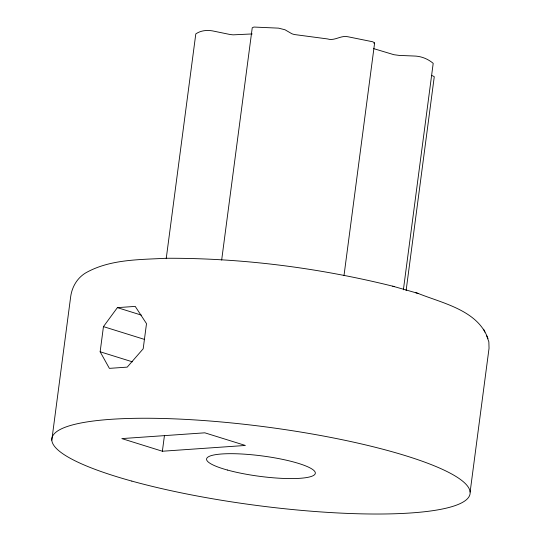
<?xml version="1.0" encoding="UTF-8"?>
<svg xmlns="http://www.w3.org/2000/svg" width="541" height="541" viewBox="0 0 541 541"><rect width="100%" height="100%" fill="white"/><g stroke="black" fill="none" stroke-linecap="round" stroke-linejoin="round"><path stroke-width="0.81" d="M221.661 260.072L252.241 27.774L253.925 27.05L278.554 28.146L285.006 29.769L291.694 33.65A8.419 1.576 7.5 0 0 294.466 34.543L327.454 38.925C334.656 41.278 340.708 35.111 347.843 36.741L372.796 41.792L374.622 42.949L373.966 43.618M51.787 440.198L70.715 296.4C72.224 285.952 78.114 276.593 87.723 271.792C111.419 259.288 139.47 259.694 165.566 258.294L167.588 258.26C243.389 258.104 319.176 267.964 392.719 286.182L394.463 286.676M100.146 351.778L103.453 326.622L117.383 307.64L135.216 306.395L146.503 323.626L143.189 348.783L127.216 367.129L109.383 368.367L100.146 351.778L132.41 361.834M166.209 258.686L195.801 33.9C201.299 30.134 208.19 29.802 214.486 31.297L229.201 34.326A8.419 1.576 7.5 0 0 233.171 34.84L252.194 33.941M162.374 451.235L245.377 445.459L204.823 432.82L121.826 438.595L162.374 451.235L164.471 435.349M344.008 275.504L374.622 42.949M403.39 289.793L433.199 63.344C427.742 58.739 420.857 56.068 413.716 56.007L399.217 55.412L393.936 54.709L373.669 48.629M406.108 290.598L434.274 76.68L431.982 75.497M470.115 492.073L489.044 348.276L488.854 341.804L486.636 335.704M415.873 292.769L418.004 293.378C442.558 303.278 477.852 310.223 487.996 338.666M392.719 286.182L418.004 293.378M117.383 307.64L141.309 315.092M103.453 326.622L144.596 339.444M483.62 329.212L484.946 332.12M227.382 470.028A54.844 10.279 7.5 0 0 314.794 474.43A54.844 10.279 7.5 0 0 240.677 453.946A54.844 10.279 7.5 0 0 227.382 470.028M131.835 481.098A210.929 39.527 7.5 0 0 468.046 498.051A210.929 39.527 7.5 0 0 182.966 419.255A210.929 39.527 7.5 0 0 131.835 481.098"/></g></svg>
